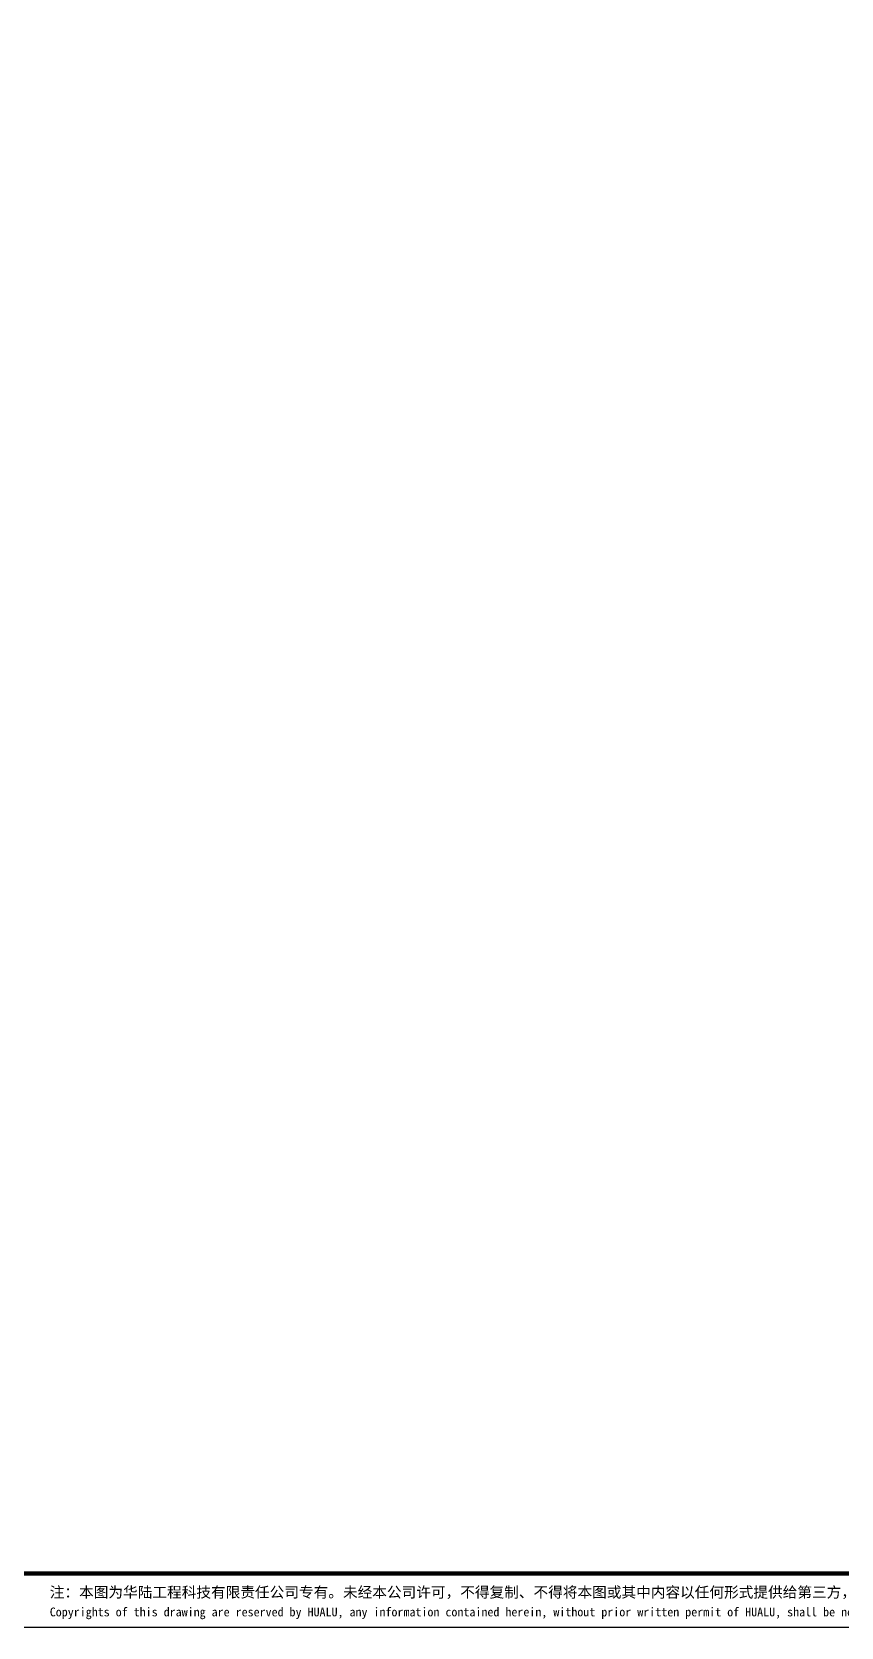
# Model space of a CAD drawing. Extents: x 0 to 1261, y 0 to 594.
# Drawn here: x 844.1 to 994.7, y 0 to 297 of the extents above; entities that cross this region are included whole.
import ezdxf

# ---------------------------------------------------------------- set-up
doc = ezdxf.new("R2010")
doc.units = 0
doc.header["$MEASUREMENT"] = 0
doc.layers.get('0').update_dxf_attribs({"linetype": 'CONTINUOUS'})
doc.styles.add('HUALUC', font='SimSun.ttf')

msp = doc.modelspace()

# ---------------------------------------------------------------- linework, layer by layer
msp.add_line((0, 0), (1261, 0))
at = {"const_width": 0.8}
msp.add_lwpolyline([(25, 10), (25, 584), (1251, 584), (1251, 10)], close=True, dxfattribs=at)

# ---------------------------------------------------------------- texts
at = {"style": 'HUALUC'}
for s, height, p in [('注：本图为华陆工程科技有限责任公司专有。未经本公司许可，不得复制、不得将本图或其中内容以任何形式提供给第三方，也不得以任何形式、全部或部分地用于其它目的。(2014)', 2, (847.421, 5.5)), ('Copyrights of this drawing are reserved by HUALU, any information contained herein, without prior written permit of HUALU, shall be neither copied or disclosed to any third party in any form, nor applied completely or partially in any form for any other purposes than the intended project.', 1.64, (847.421, 2))]:
    msp.add_text(s, height=height, dxfattribs=at).set_placement(p)

doc.saveas('drawing.dxf')
